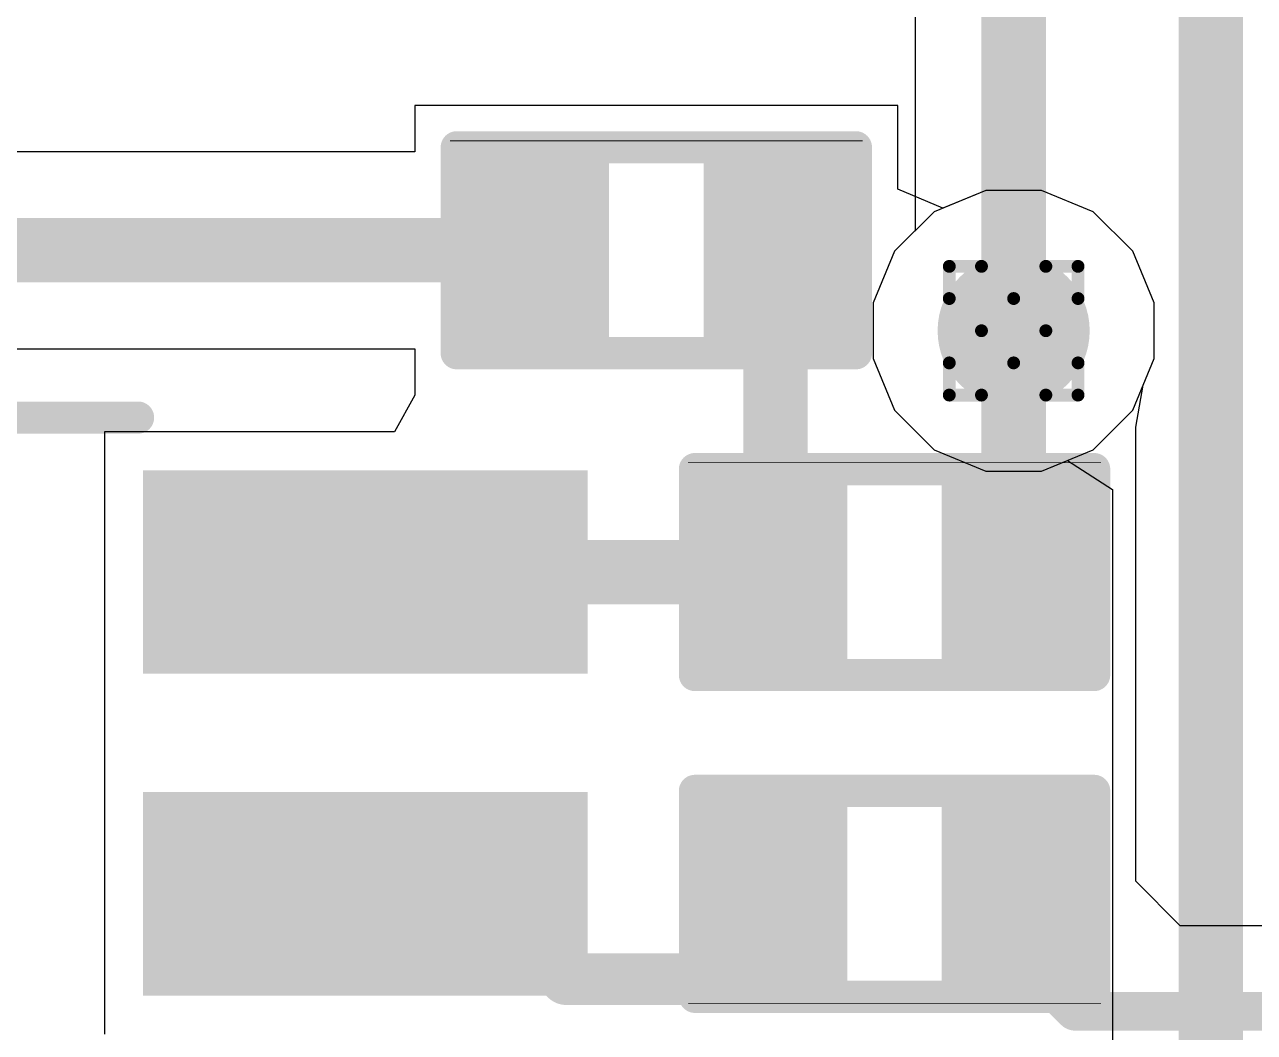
# Model space of a CAD drawing. Header units: inches. Extents: x -11 to 5379, y 0 to 5429.
# Drawn here: x 83.712 to 88.564, y 24.212 to 28.19 of the extents above; entities that cross this region are included whole.
import ezdxf

# ---------------------------------------------------------------- set-up
doc = ezdxf.new("R2010")
doc.units = ezdxf.units.IN
for name, color, linetype in [('Bottom Layer', 5, 'Continuous'), ('Drill Drawing', 1, 'Continuous'), ('GND', 16, 'Continuous'), ('PWR', 76, 'Continuous'), ('Top Layer', 1, 'Continuous'), ('Top Overlay', 2, 'Continuous'), ('Top Paste', 8, 'Continuous'), ('Top Solder', 216, 'Continuous'), ('Via Holes', 16, 'Continuous')]:
    doc.layers.add(name, color=color, linetype=linetype)

# ---------------------------------------------------------------- blocks, each defined once
blk = doc.blocks.new('R___0402_77')
at = {"layer": 'Top Layer'}
for points in [[(-0.6985, -0.3175), (-0.6985, 0.3175), (-0.2412999999999999, 0.3175), (-0.2413, -0.3175)], [(0.2412999999999999, -0.3175), (0.2413, 0.3175), (0.6985, 0.3175), (0.6985, -0.3175)]]:
    blk.add_hatch(color=1, dxfattribs=at).paths.add_polyline_path(points)
at = {"layer": 'Top Paste'}
for points in [[(-0.6985, -0.3175), (-0.6985, 0.3175), (-0.2412999999999999, 0.3175), (-0.2413, -0.3175)], [(0.2412999999999999, -0.3175), (0.2413, 0.3175), (0.6985, 0.3175), (0.6985, -0.3175)]]:
    blk.add_hatch(color=8, dxfattribs=at).paths.add_polyline_path(points)
at = {"layer": 'Top Solder'}
for points in [[(-0.75350116, -0.37250116), (-0.75350116, 0.37250116), (-0.1862988399999999, 0.37250116), (-0.18629884, -0.37250116)], [(0.1862988399999999, -0.37250116), (0.18629884, 0.37250116), (0.75350116, 0.37250116), (0.75350116, -0.37250116)]]:
    blk.add_hatch(color=216, dxfattribs=at).paths.add_polyline_path(points)
at = {"layer": 'Top Overlay'}
for points in [[(-0.7874, 0.4064, 0.127, 0.127, 0), (-0.7874, -0.4064, 0.127, 0.127, 0)], [(0.7874, 0.4064, 0.127, 0.127, 0), (-0.7874, 0.4064, 0.127, 0.127, 0)], [(0.7874, 0.4064, 0.127, 0.127, 0), (0.7874, -0.4064, 0.127, 0.127, 0)], [(0.7874, -0.4064, 0.127, 0.127, 0), (-0.7874, -0.4064, 0.127, 0.127, 0)], [(0.8128, -0.4318, 0.0032258, 0.0032258, 0), (-0.8128, -0.4318, 0.0032258, 0.0032258, 0)]]:
    blk.add_lwpolyline(points, format="xyseb", dxfattribs=at)
for points in [[(-0.8191499999999999, 0.4064, 0.0635, 0.0635, 1), (-0.7556499999999999, 0.4064, 0.0635, 0.0635, 1)], [(-0.8191499999999999, 0.4064, 0.0635, 0.0635, 1), (-0.7556499999999999, 0.4064, 0.0635, 0.0635, 1)], [(0.7556499999999999, 0.4064, 0.0635, 0.0635, 1), (0.8191499999999999, 0.4064, 0.0635, 0.0635, 1)], [(0.7556499999999999, 0.4064, 0.0635, 0.0635, 1), (0.8191499999999999, 0.4064, 0.0635, 0.0635, 1)], [(-0.8191499999999999, -0.4064, 0.0635, 0.0635, 1), (-0.7556499999999999, -0.4064, 0.0635, 0.0635, 1)], [(-0.8191499999999999, -0.4064, 0.0635, 0.0635, 1), (-0.7556499999999999, -0.4064, 0.0635, 0.0635, 1)], [(0.7556499999999999, -0.4064, 0.0635, 0.0635, 1), (0.8191499999999999, -0.4064, 0.0635, 0.0635, 1)], [(0.7556499999999999, -0.4064, 0.0635, 0.0635, 1), (0.8191499999999999, -0.4064, 0.0635, 0.0635, 1)], [(-0.81360518, -0.4318, 0.0016129, 0.0016129, 1), (-0.8119948199999999, -0.4318, 0.0016129, 0.0016129, 1)], [(0.8119948199999999, -0.4318, 0.0016129, 0.0016129, 1), (0.81360518, -0.4318, 0.0016129, 0.0016129, 1)]]:
    blk.add_lwpolyline(points, format="xyseb", close=True, dxfattribs=at)
blk = doc.blocks.new('R___0402_78')
at = {"layer": 'Top Layer'}
for points in [[(-0.6985, -0.3175), (-0.6985, 0.3175), (-0.2412999999999999, 0.3175), (-0.2413, -0.3175)], [(0.2412999999999999, -0.3175), (0.2413, 0.3175), (0.6985, 0.3175), (0.6985, -0.3175)]]:
    blk.add_hatch(color=1, dxfattribs=at).paths.add_polyline_path(points)
at = {"layer": 'Top Paste'}
for points in [[(-0.6985, -0.3175), (-0.6985, 0.3175), (-0.2412999999999999, 0.3175), (-0.2413, -0.3175)], [(0.2412999999999999, -0.3175), (0.2413, 0.3175), (0.6985, 0.3175), (0.6985, -0.3175)]]:
    blk.add_hatch(color=8, dxfattribs=at).paths.add_polyline_path(points)
at = {"layer": 'Top Solder'}
for points in [[(-0.75350116, -0.37250116), (-0.75350116, 0.37250116), (-0.1862988399999999, 0.37250116), (-0.18629884, -0.37250116)], [(0.1862988399999999, -0.37250116), (0.18629884, 0.37250116), (0.75350116, 0.37250116), (0.75350116, -0.37250116)]]:
    blk.add_hatch(color=216, dxfattribs=at).paths.add_polyline_path(points)
at = {"layer": 'Top Overlay'}
for points in [[(-0.7874, 0.4064, 0.127, 0.127, 0), (-0.7874, -0.4064, 0.127, 0.127, 0)], [(0.7874, 0.4064, 0.127, 0.127, 0), (-0.7874, 0.4064, 0.127, 0.127, 0)], [(0.7874, 0.4064, 0.127, 0.127, 0), (0.7874, -0.4064, 0.127, 0.127, 0)], [(0.7874, -0.4064, 0.127, 0.127, 0), (-0.7874, -0.4064, 0.127, 0.127, 0)], [(0.8128, -0.4318, 0.0032258, 0.0032258, 0), (-0.8128, -0.4318, 0.0032258, 0.0032258, 0)]]:
    blk.add_lwpolyline(points, format="xyseb", dxfattribs=at)
for points in [[(-0.8191499999999999, 0.4064, 0.0635, 0.0635, 1), (-0.7556499999999999, 0.4064, 0.0635, 0.0635, 1)], [(-0.8191499999999999, 0.4064, 0.0635, 0.0635, 1), (-0.7556499999999999, 0.4064, 0.0635, 0.0635, 1)], [(0.7556499999999999, 0.4064, 0.0635, 0.0635, 1), (0.8191499999999999, 0.4064, 0.0635, 0.0635, 1)], [(0.7556499999999999, 0.4064, 0.0635, 0.0635, 1), (0.8191499999999999, 0.4064, 0.0635, 0.0635, 1)], [(-0.8191499999999999, -0.4064, 0.0635, 0.0635, 1), (-0.7556499999999999, -0.4064, 0.0635, 0.0635, 1)], [(-0.8191499999999999, -0.4064, 0.0635, 0.0635, 1), (-0.7556499999999999, -0.4064, 0.0635, 0.0635, 1)], [(0.7556499999999999, -0.4064, 0.0635, 0.0635, 1), (0.8191499999999999, -0.4064, 0.0635, 0.0635, 1)], [(0.7556499999999999, -0.4064, 0.0635, 0.0635, 1), (0.8191499999999999, -0.4064, 0.0635, 0.0635, 1)], [(-0.81360518, -0.4318, 0.0016129, 0.0016129, 1), (-0.8119948199999999, -0.4318, 0.0016129, 0.0016129, 1)], [(0.8119948199999999, -0.4318, 0.0016129, 0.0016129, 1), (0.81360518, -0.4318, 0.0016129, 0.0016129, 1)]]:
    blk.add_lwpolyline(points, format="xyseb", close=True, dxfattribs=at)
blk = doc.blocks.new('R___0402_80')
at = {"layer": 'Top Layer'}
for points in [[(-0.6985, -0.3175), (-0.6985, 0.3175), (-0.2412999999999999, 0.3175), (-0.2413, -0.3175)], [(0.2412999999999999, -0.3175), (0.2413, 0.3175), (0.6985, 0.3175), (0.6985, -0.3175)]]:
    blk.add_hatch(color=1, dxfattribs=at).paths.add_polyline_path(points)
at = {"layer": 'Top Paste'}
for points in [[(-0.6985, -0.3175), (-0.6985, 0.3175), (-0.2412999999999999, 0.3175), (-0.2413, -0.3175)], [(0.2412999999999999, -0.3175), (0.2413, 0.3175), (0.6985, 0.3175), (0.6985, -0.3175)]]:
    blk.add_hatch(color=8, dxfattribs=at).paths.add_polyline_path(points)
at = {"layer": 'Top Solder'}
for points in [[(-0.75350116, -0.37250116), (-0.75350116, 0.37250116), (-0.1862988399999999, 0.37250116), (-0.18629884, -0.37250116)], [(0.1862988399999999, -0.37250116), (0.18629884, 0.37250116), (0.75350116, 0.37250116), (0.75350116, -0.37250116)]]:
    blk.add_hatch(color=216, dxfattribs=at).paths.add_polyline_path(points)
at = {"layer": 'Top Overlay'}
for points in [[(-0.7874, -0.4064, 0.127, 0.127, 0), (-0.7874, 0.4064, 0.127, 0.127, 0)], [(-0.7874, 0.4064, 0.127, 0.127, 0), (0.7874, 0.4064, 0.127, 0.127, 0)], [(0.7874, -0.4064, 0.127, 0.127, 0), (0.7874, 0.4064, 0.127, 0.127, 0)], [(-0.7874, -0.4064, 0.127, 0.127, 0), (0.7874, -0.4064, 0.127, 0.127, 0)], [(-0.8128, -0.4318, 0.0032258, 0.0032258, 0), (0.8128, -0.4318, 0.0032258, 0.0032258, 0)]]:
    blk.add_lwpolyline(points, format="xyseb", dxfattribs=at)
for points in [[(-0.8191499999999999, 0.4064, 0.0635, 0.0635, 1), (-0.7556499999999999, 0.4064, 0.0635, 0.0635, 1)], [(-0.8191499999999999, 0.4064, 0.0635, 0.0635, 1), (-0.7556499999999999, 0.4064, 0.0635, 0.0635, 1)], [(0.7556499999999999, 0.4064, 0.0635, 0.0635, 1), (0.8191499999999999, 0.4064, 0.0635, 0.0635, 1)], [(0.7556499999999999, 0.4064, 0.0635, 0.0635, 1), (0.8191499999999999, 0.4064, 0.0635, 0.0635, 1)], [(-0.8191499999999999, -0.4064, 0.0635, 0.0635, 1), (-0.7556499999999999, -0.4064, 0.0635, 0.0635, 1)], [(-0.8191499999999999, -0.4064, 0.0635, 0.0635, 1), (-0.7556499999999999, -0.4064, 0.0635, 0.0635, 1)], [(0.7556499999999999, -0.4064, 0.0635, 0.0635, 1), (0.8191499999999999, -0.4064, 0.0635, 0.0635, 1)], [(0.7556499999999999, -0.4064, 0.0635, 0.0635, 1), (0.8191499999999999, -0.4064, 0.0635, 0.0635, 1)], [(-0.81360518, -0.4318, 0.0016129, 0.0016129, 1), (-0.8119948199999999, -0.4318, 0.0016129, 0.0016129, 1)], [(0.8119948199999999, -0.4318, 0.0016129, 0.0016129, 1), (0.81360518, -0.4318, 0.0016129, 0.0016129, 1)]]:
    blk.add_lwpolyline(points, format="xyseb", close=True, dxfattribs=at)
blk = doc.blocks.new('SOIC_8_0_154___3_90___W______86')
at = {"layer": 'Top Layer'}
for points in [[(1.92499996, 1.6050006), (1.92499996, 2.2049994), (3.474999399999999, 2.2049994), (3.474999399999999, 1.6050006)], [(1.92499996, 0.3350006), (1.92499996, 0.9349994), (3.474999399999999, 0.9349994), (3.474999399999999, 0.3350006)]]:
    blk.add_hatch(color=1, dxfattribs=at).paths.add_polyline_path(points)
at = {"layer": 'Top Paste'}
for points in [[(1.92499996, 1.6050006), (1.92499996, 2.2049994), (3.474999399999999, 2.2049994), (3.474999399999999, 1.6050006)], [(1.92499996, 0.3350006), (1.92499996, 0.9349994), (3.474999399999999, 0.9349994), (3.474999399999999, 0.3350006)]]:
    blk.add_hatch(color=8, dxfattribs=at).paths.add_polyline_path(points)
at = {"layer": 'Top Solder'}
for points in [[(1.82339996, 1.5034006), (1.82339996, 2.3065994), (3.5765994, 2.3065994), (3.5765994, 1.5034006)], [(1.82339996, 0.2334006000000001), (1.82339996, 1.0365994), (3.5765994, 1.0365994), (3.5765994, 0.2334005999999999)]]:
    blk.add_hatch(color=216, dxfattribs=at).paths.add_polyline_path(points)
at = {"layer": 'Top Overlay'}
blk.add_lwpolyline([(-1.8288, 2.5146, 0.127, 0.127, 0), (1.8034, 2.5146, 0.127, 0.127, 0)], format="xyseb", dxfattribs=at)
blk.add_lwpolyline([(1.77165, 2.5146, 0.0635, 0.0635, 1), (1.83515, 2.5146, 0.0635, 0.0635, 1)], format="xyseb", close=True, dxfattribs=at)

msp = doc.modelspace()

# ---------------------------------------------------------------- hatches: boundary and pattern name
at = {"layer": 'Bottom Layer'}
h = msp.add_hatch(color=5, dxfattribs=at)
edge = h.paths.add_edge_path()
edge.add_arc((87.61377193999999, 26.9813278), 0.2999994, 0, 360)
at = {"layer": 'GND'}
h = msp.add_hatch(color=16, dxfattribs=at)
edge = h.paths.add_edge_path()
edge.add_arc((87.61377193999999, 26.9813278), 0.2999994, 0, 360)
at = {"layer": 'PWR'}
h = msp.add_hatch(color=76, dxfattribs=at)
edge = h.paths.add_edge_path()
edge.add_arc((87.61377193999999, 26.9813278), 0.2999994, 0, 360)
at = {"layer": 'Top Layer'}
h = msp.add_hatch(color=1, dxfattribs=at)
edge = h.paths.add_edge_path()
edge.add_arc((87.61377193999999, 26.9813278), 0.2999994, 0, 360)
at = {"layer": 'Via Holes'}
h = msp.add_hatch(color=7, dxfattribs=at)
edge = h.paths.add_edge_path()
edge.add_arc((87.61377193999999, 26.9813278), 0.1499997, 0, 360)

# ---------------------------------------------------------------- linework, layer by layer
at = {"layer": 'Bottom Layer'}
for p, q in [((87.22530687999999, 39.3559919), (87.22530687999999, 27.3763359)), ((87.22530687999999, 27.3763359), (87.14411324, 27.29514226)), ((87.14411324, 27.29514226), (87.05977254, 27.0915257)), ((87.05977254, 27.0915257), (87.05977254, 26.8711299)), ((87.05977254, 26.8711299), (87.14411324, 26.66751334)), ((87.14411324, 26.66751334), (87.29995747999999, 26.5116691)), ((87.29995747999999, 26.5116691), (87.50357404, 26.4273284)), ((87.72396984, 26.4273284), (87.82573239999999, 26.4694797)), ((87.82573239999999, 26.4694797), (88.00353494, 26.35530924)), ((87.50357404, 26.4273284), (87.72396984, 26.4273284)), ((88.00353494, 26.35530924), (88.00353494, 22.20546486))]:
    msp.add_line(p, q, dxfattribs=at)
for points in [[(88.392, 22.04455586, 0.254, 0.254, 0), (88.392, 40.4368, 0.254, 0.254, 0)], [(87.61377193999999, 26.9813278, 0.254, 0.254, 0), (87.61377193999999, 39.751, 0.254, 0.254, 0)]]:
    msp.add_lwpolyline(points, format="xyseb", dxfattribs=at)
msp.add_lwpolyline([(87.55027194, 26.9813278, 0.127, 0.127, 1), (87.67727194, 26.9813278, 0.127, 0.127, 1)], format="xyseb", close=True, dxfattribs=at)
at = {"layer": 'Drill Drawing'}
for points in [[(87.35977194, 27.10832779999999, 0.0508, 0.0508, 0), (87.35977194, 27.2353278, 0.0508, 0.0508, 0)], [(87.35977194, 27.2353278, 0.0508, 0.0508, 0), (87.48677194, 27.2353278, 0.0508, 0.0508, 0)], [(87.48677194, 27.2353278, 0.0508, 0.0508, 0), (87.61377193999999, 27.10832779999999, 0.0508, 0.0508, 0)], [(87.61377193999999, 27.10832779999999, 0.0508, 0.0508, 0), (87.74077193999999, 27.2353278, 0.0508, 0.0508, 0)], [(87.74077193999999, 27.2353278, 0.0508, 0.0508, 0), (87.86777194, 27.2353278, 0.0508, 0.0508, 0)], [(87.86777194, 27.10832779999999, 0.0508, 0.0508, 0), (87.86777194, 27.2353278, 0.0508, 0.0508, 0)], [(87.35977194, 27.10832779999999, 0.0508, 0.0508, 0), (87.48677194, 26.9813278, 0.0508, 0.0508, 0)], [(87.74077193999999, 26.9813278, 0.0508, 0.0508, 0), (87.86777194, 27.10832779999999, 0.0508, 0.0508, 0)], [(87.35977194, 26.8543278, 0.0508, 0.0508, 0), (87.48677194, 26.9813278, 0.0508, 0.0508, 0)], [(87.74077193999999, 26.9813278, 0.0508, 0.0508, 0), (87.86777194, 26.8543278, 0.0508, 0.0508, 0)], [(87.35977194, 26.7273278, 0.0508, 0.0508, 0), (87.35977194, 26.8543278, 0.0508, 0.0508, 0)], [(87.48677194, 26.7273278, 0.0508, 0.0508, 0), (87.61377193999999, 26.8543278, 0.0508, 0.0508, 0)], [(87.61377193999999, 26.8543278, 0.0508, 0.0508, 0), (87.74077193999999, 26.7273278, 0.0508, 0.0508, 0)], [(87.86777194, 26.7273278, 0.0508, 0.0508, 0), (87.86777194, 26.8543278, 0.0508, 0.0508, 0)], [(87.35977194, 26.7273278, 0.0508, 0.0508, 0), (87.48677194, 26.7273278, 0.0508, 0.0508, 0)], [(87.74077193999999, 26.7273278, 0.0508, 0.0508, 0), (87.86777194, 26.7273278, 0.0508, 0.0508, 0)]]:
    msp.add_lwpolyline(points, format="xyseb", dxfattribs=at)
for points in [[(87.34707193999999, 27.2353278, 0.0254, 0.0254, 1), (87.37247194, 27.2353278, 0.0254, 0.0254, 1)], [(87.34707193999999, 27.2353278, 0.0254, 0.0254, 1), (87.37247194, 27.2353278, 0.0254, 0.0254, 1)], [(87.47407193999999, 27.2353278, 0.0254, 0.0254, 1), (87.49947193999999, 27.2353278, 0.0254, 0.0254, 1)], [(87.47407193999999, 27.2353278, 0.0254, 0.0254, 1), (87.49947193999999, 27.2353278, 0.0254, 0.0254, 1)], [(87.72807193999999, 27.2353278, 0.0254, 0.0254, 1), (87.75347194, 27.2353278, 0.0254, 0.0254, 1)], [(87.72807193999999, 27.2353278, 0.0254, 0.0254, 1), (87.75347194, 27.2353278, 0.0254, 0.0254, 1)], [(87.85507194, 27.2353278, 0.0254, 0.0254, 1), (87.88047193999999, 27.2353278, 0.0254, 0.0254, 1)], [(87.85507194, 27.2353278, 0.0254, 0.0254, 1), (87.88047193999999, 27.2353278, 0.0254, 0.0254, 1)], [(87.34707193999999, 27.10832779999999, 0.0254, 0.0254, 1), (87.37247194, 27.10832779999999, 0.0254, 0.0254, 1)], [(87.34707193999999, 27.10832779999999, 0.0254, 0.0254, 1), (87.37247194, 27.10832779999999, 0.0254, 0.0254, 1)], [(87.60107193999998, 27.10832779999999, 0.0254, 0.0254, 1), (87.62647194, 27.10832779999999, 0.0254, 0.0254, 1)], [(87.60107193999998, 27.10832779999999, 0.0254, 0.0254, 1), (87.62647194, 27.10832779999999, 0.0254, 0.0254, 1)], [(87.85507194, 27.10832779999999, 0.0254, 0.0254, 1), (87.88047193999999, 27.10832779999999, 0.0254, 0.0254, 1)], [(87.85507194, 27.10832779999999, 0.0254, 0.0254, 1), (87.88047193999999, 27.10832779999999, 0.0254, 0.0254, 1)], [(87.47407193999999, 26.9813278, 0.0254, 0.0254, 1), (87.49947193999999, 26.9813278, 0.0254, 0.0254, 1)], [(87.47407193999999, 26.9813278, 0.0254, 0.0254, 1), (87.49947193999999, 26.9813278, 0.0254, 0.0254, 1)], [(87.72807193999999, 26.9813278, 0.0254, 0.0254, 1), (87.75347194, 26.9813278, 0.0254, 0.0254, 1)], [(87.72807193999999, 26.9813278, 0.0254, 0.0254, 1), (87.75347194, 26.9813278, 0.0254, 0.0254, 1)], [(87.34707193999999, 26.8543278, 0.0254, 0.0254, 1), (87.37247194, 26.8543278, 0.0254, 0.0254, 1)], [(87.34707193999999, 26.8543278, 0.0254, 0.0254, 1), (87.37247194, 26.8543278, 0.0254, 0.0254, 1)], [(87.60107193999998, 26.8543278, 0.0254, 0.0254, 1), (87.62647194, 26.8543278, 0.0254, 0.0254, 1)], [(87.60107193999998, 26.8543278, 0.0254, 0.0254, 1), (87.62647194, 26.8543278, 0.0254, 0.0254, 1)], [(87.85507194, 26.8543278, 0.0254, 0.0254, 1), (87.88047193999999, 26.8543278, 0.0254, 0.0254, 1)], [(87.85507194, 26.8543278, 0.0254, 0.0254, 1), (87.88047193999999, 26.8543278, 0.0254, 0.0254, 1)], [(87.34707193999999, 26.7273278, 0.0254, 0.0254, 1), (87.37247194, 26.7273278, 0.0254, 0.0254, 1)], [(87.34707193999999, 26.7273278, 0.0254, 0.0254, 1), (87.37247194, 26.7273278, 0.0254, 0.0254, 1)], [(87.47407193999999, 26.7273278, 0.0254, 0.0254, 1), (87.49947193999999, 26.7273278, 0.0254, 0.0254, 1)], [(87.47407193999999, 26.7273278, 0.0254, 0.0254, 1), (87.49947193999999, 26.7273278, 0.0254, 0.0254, 1)], [(87.72807193999999, 26.7273278, 0.0254, 0.0254, 1), (87.75347194, 26.7273278, 0.0254, 0.0254, 1)], [(87.72807193999999, 26.7273278, 0.0254, 0.0254, 1), (87.75347194, 26.7273278, 0.0254, 0.0254, 1)], [(87.85507194, 26.7273278, 0.0254, 0.0254, 1), (87.88047193999999, 26.7273278, 0.0254, 0.0254, 1)], [(87.85507194, 26.7273278, 0.0254, 0.0254, 1), (87.88047193999999, 26.7273278, 0.0254, 0.0254, 1)]]:
    msp.add_lwpolyline(points, format="xyseb", close=True, dxfattribs=at)
at = {"layer": 'GND'}
for p, q in [((87.50357404, 27.5353272), (87.29995747999999, 27.4509865)), ((87.72396984, 27.5353272), (87.50357404, 27.5353272)), ((87.9275864, 27.4509865), (87.72396984, 27.5353272)), ((87.29995747999999, 27.4509865), (87.14411324, 27.29514226)), ((88.08343063999999, 27.29514226), (87.9275864, 27.4509865)), ((87.14411324, 27.29514226), (87.05977254, 27.0915257)), ((88.16777134, 27.0915257), (88.08343063999999, 27.29514226)), ((87.05977254, 27.0915257), (87.05977254, 26.8711299)), ((88.16777134, 26.8711299), (88.16777134, 27.0915257)), ((87.05977254, 26.8711299), (87.14411324, 26.66751334)), ((88.08343063999999, 26.66751334), (88.16777134, 26.8711299)), ((87.14411324, 26.66751334), (87.29995747999999, 26.5116691)), ((87.9275864, 26.5116691), (88.08343063999999, 26.66751334)), ((87.29995747999999, 26.5116691), (87.50357404, 26.4273284)), ((87.72396984, 26.4273284), (87.9275864, 26.5116691)), ((87.50357404, 26.4273284), (87.72396984, 26.4273284))]:
    msp.add_line(p, q, dxfattribs=at)
at = {"layer": 'PWR'}
for p, q in [((87.50357404, 27.5353272), (87.29995747999999, 27.4509865)), ((87.72396984, 27.5353272), (87.50357404, 27.5353272)), ((87.9275864, 27.4509865), (87.72396984, 27.5353272)), ((87.29995747999999, 27.4509865), (87.14411324, 27.29514226)), ((88.08343063999999, 27.29514226), (87.9275864, 27.4509865)), ((87.14411324, 27.29514226), (87.05977254, 27.0915257)), ((88.16777134, 27.0915257), (88.08343063999999, 27.29514226)), ((87.05977254, 27.0915257), (87.05977254, 26.8711299)), ((88.16777134, 26.8711299), (88.16777134, 27.0915257)), ((87.05977254, 26.8711299), (87.14411324, 26.66751334)), ((88.08343063999999, 26.66751334), (88.16777134, 26.8711299)), ((87.14411324, 26.66751334), (87.29995747999999, 26.5116691)), ((87.9275864, 26.5116691), (88.08343063999999, 26.66751334)), ((87.29995747999999, 26.5116691), (87.50357404, 26.4273284)), ((87.72396984, 26.4273284), (87.9275864, 26.5116691)), ((87.50357404, 26.4273284), (87.72396984, 26.4273284))]:
    msp.add_line(p, q, dxfattribs=at)
at = {"layer": 'Top Layer'}
for p, q in [((87.15657194, 27.8703278), (85.25157193999999, 27.8703278)), ((85.25157193999999, 27.8703278), (85.25157193999999, 27.68729286)), ((87.15657194, 27.53990936), (87.15657194, 27.8703278)), ((85.25157193999999, 27.68729286), (82.09868772, 27.68729286)), ((87.33437448, 27.46524098), (87.15657194, 27.53990936)), ((87.50357404, 27.5353272), (87.33437448, 27.46524098)), ((87.72396984, 27.5353272), (87.50357404, 27.5353272)), ((87.9275864, 27.4509865), (87.72396984, 27.5353272)), ((88.08343063999999, 27.29514226), (87.9275864, 27.4509865)), ((88.16777134, 27.0915257), (88.08343063999999, 27.29514226)), ((88.16777134, 26.8711299), (88.16777134, 27.0915257)), ((82.25959418, 26.91036274), (85.25157193999999, 26.91036274)), ((85.25157193999999, 26.91036274), (85.25157193999999, 26.72733034)), ((88.12443386, 26.76650476), (88.16777134, 26.8711299)), ((88.09637448, 26.6003278), (88.12443386, 26.76650476)), ((85.25157193999999, 26.72733034), (85.1711784, 26.5828272)), ((88.09637194, 26.60032526), (88.09637448, 26.6003278)), ((88.09637194, 25.50813034), (88.09637194, 26.60032526)), ((85.1711784, 26.5828272), (84.02697189999999, 26.5828272)), ((84.02697189999999, 26.5828272), (84.02697189999999, 25.49062974)), ((84.02697189999999, 25.49062974), (84.02696936, 25.4748284)), ((84.02696936, 25.4748284), (84.02696936, 25.3128272)), ((88.09637448, 25.4573278), (88.09637194, 25.50813034)), ((88.09637448, 25.3303278), (88.09637448, 25.4573278)), ((88.09637194, 25.27952526), (88.09637448, 25.3303278)), ((84.02696936, 25.3128272), (84.02697189999999, 25.29702586)), ((84.02697189999999, 25.29702586), (84.02697189999999, 24.2206272)), ((88.09637194, 24.8091706), (88.09637194, 25.27952526)), ((88.27127125999999, 24.63194718), (88.09637194, 24.8091706)), ((89.80152473999999, 24.63194718), (88.27127125999999, 24.63194718)), ((84.02697189999999, 24.2206272), (84.02696936, 24.20483348))]:
    msp.add_line(p, q, dxfattribs=at)
for points in [[(82.09868772, 27.2988278, 0.254, 0.254, 0), (85.73417194, 27.2988278, 0.254, 0.254, 0)], [(86.67397194, 26.02882779999999, 0.254, 0.254, 0), (86.67397194, 27.2988278, 0.254, 0.254, 0)], [(87.61377193999999, 26.02882779999999, 0.254, 0.254, 0), (87.61377193999999, 26.9813278, 0.254, 0.254, 0)], [(85.05597162, 26.02882779999999, 0.254, 0.254, 0), (86.67397194, 26.02882779999999, 0.254, 0.254, 0)], [(85.05597162, 24.7588278, 0.2032, 0.2032, 0), (85.53097194, 24.7588278, 0.2032, 0.2032, 0)], [(85.53097194, 24.7588278, 0.2032, 0.2032, 0), (85.72937133999999, 24.5604284, 0.2032, 0.2032, 0)], [(86.67397194, 24.6699278, 0.2032, 0.2032, 0), (86.67397194, 24.7588278, 0.2032, 0.2032, 0)], [(87.61377193999999, 24.7588278, 0.1524, 0.1524, 0), (87.76617194, 24.6064278, 0.1524, 0.1524, 0)], [(86.42595872, 24.42191458, 0.2032, 0.2032, 0), (86.67397194, 24.6699278, 0.2032, 0.2032, 0)], [(85.72937133999999, 24.5409466, 0.2032, 0.2032, 0), (85.72937133999999, 24.5604284, 0.2032, 0.2032, 0)], [(87.76617194, 24.38455372, 0.1524, 0.1524, 0), (87.76617194, 24.6064278, 0.1524, 0.1524, 0)], [(85.72937133999999, 24.5409466, 0.2032, 0.2032, 0), (85.84840335999999, 24.42191458, 0.2032, 0.2032, 0)], [(85.84840335999999, 24.42191458, 0.2032, 0.2032, 0), (86.42595872, 24.42191458, 0.2032, 0.2032, 0)], [(87.76617194, 24.38455372, 0.1524, 0.1524, 0), (87.85544785999998, 24.2952778, 0.1524, 0.1524, 0)], [(87.85544785999998, 24.2952778, 0.1524, 0.1524, 0), (89.80152473999999, 24.2952778, 0.1524, 0.1524, 0)]]:
    msp.add_lwpolyline(points, format="xyseb", dxfattribs=at)
for points in [[(85.67067194, 27.2988278, 0.127, 0.127, 1), (85.79767194, 27.2988278, 0.127, 0.127, 1)], [(86.61047194, 27.2988278, 0.127, 0.127, 1), (86.73747193999999, 27.2988278, 0.127, 0.127, 1)], [(87.55027194, 26.9813278, 0.127, 0.127, 1), (87.67727194, 26.9813278, 0.127, 0.127, 1)], [(84.99247162, 26.02882779999999, 0.127, 0.127, 1), (85.11947162, 26.02882779999999, 0.127, 0.127, 1)], [(86.61047194, 26.02882779999999, 0.127, 0.127, 1), (86.73747193999999, 26.02882779999999, 0.127, 0.127, 1)], [(86.61047194, 26.02882779999999, 0.127, 0.127, 1), (86.73747193999999, 26.02882779999999, 0.127, 0.127, 1)], [(87.55027194, 26.02882779999999, 0.127, 0.127, 1), (87.67727194, 26.02882779999999, 0.127, 0.127, 1)], [(85.00517162, 24.7588278, 0.1016, 0.1016, 1), (85.10677161999999, 24.7588278, 0.1016, 0.1016, 1)], [(85.48017193999999, 24.7588278, 0.1016, 0.1016, 1), (85.58177194, 24.7588278, 0.1016, 0.1016, 1)], [(85.48017193999999, 24.7588278, 0.1016, 0.1016, 1), (85.58177194, 24.7588278, 0.1016, 0.1016, 1)], [(86.62317193999999, 24.7588278, 0.1016, 0.1016, 1), (86.72477194, 24.7588278, 0.1016, 0.1016, 1)], [(87.57567193999999, 24.7588278, 0.0762, 0.0762, 1), (87.65187193999999, 24.7588278, 0.0762, 0.0762, 1)], [(86.62317193999999, 24.6699278, 0.1016, 0.1016, 1), (86.72477194, 24.6699278, 0.1016, 0.1016, 1)], [(86.62317193999999, 24.6699278, 0.1016, 0.1016, 1), (86.72477194, 24.6699278, 0.1016, 0.1016, 1)], [(85.67857134, 24.5604284, 0.1016, 0.1016, 1), (85.78017134, 24.5604284, 0.1016, 0.1016, 1)], [(85.67857134, 24.5604284, 0.1016, 0.1016, 1), (85.78017134, 24.5604284, 0.1016, 0.1016, 1)], [(87.72807193999999, 24.6064278, 0.0762, 0.0762, 1), (87.80427193999999, 24.6064278, 0.0762, 0.0762, 1)], [(87.72807193999999, 24.6064278, 0.0762, 0.0762, 1), (87.80427193999999, 24.6064278, 0.0762, 0.0762, 1)], [(85.67857134, 24.5409466, 0.1016, 0.1016, 1), (85.78017134, 24.5409466, 0.1016, 0.1016, 1)], [(85.67857134, 24.5409466, 0.1016, 0.1016, 1), (85.78017134, 24.5409466, 0.1016, 0.1016, 1)], [(85.79760336, 24.42191458, 0.1016, 0.1016, 1), (85.89920336, 24.42191458, 0.1016, 0.1016, 1)], [(85.79760336, 24.42191458, 0.1016, 0.1016, 1), (85.89920336, 24.42191458, 0.1016, 0.1016, 1)], [(86.37515872, 24.42191458, 0.1016, 0.1016, 1), (86.47675872, 24.42191458, 0.1016, 0.1016, 1)], [(86.37515872, 24.42191458, 0.1016, 0.1016, 1), (86.47675872, 24.42191458, 0.1016, 0.1016, 1)], [(87.72807193999999, 24.38455372, 0.0762, 0.0762, 1), (87.80427193999999, 24.38455372, 0.0762, 0.0762, 1)], [(87.72807193999999, 24.38455372, 0.0762, 0.0762, 1), (87.80427193999999, 24.38455372, 0.0762, 0.0762, 1)], [(87.81734786, 24.2952778, 0.0762, 0.0762, 1), (87.89354785999998, 24.2952778, 0.0762, 0.0762, 1)], [(87.81734786, 24.2952778, 0.0762, 0.0762, 1), (87.89354785999998, 24.2952778, 0.0762, 0.0762, 1)]]:
    msp.add_lwpolyline(points, format="xyseb", close=True, dxfattribs=at)

# ---------------------------------------------------------------- block references
at = {"rotation": 180}
for name, p in [('R___0402_77', (86.20407193999999, 27.2988278)), ('R___0402_78', (87.14387194, 26.02882779999999))]:
    msp.add_blockref(name, p, dxfattribs=at)
for name, p in [('SOIC_8_0_154___3_90___W______86', (82.35597194, 24.1238278)), ('R___0402_80', (87.14387194, 24.7588278))]:
    msp.add_blockref(name, p)

doc.saveas('drawing.dxf')
